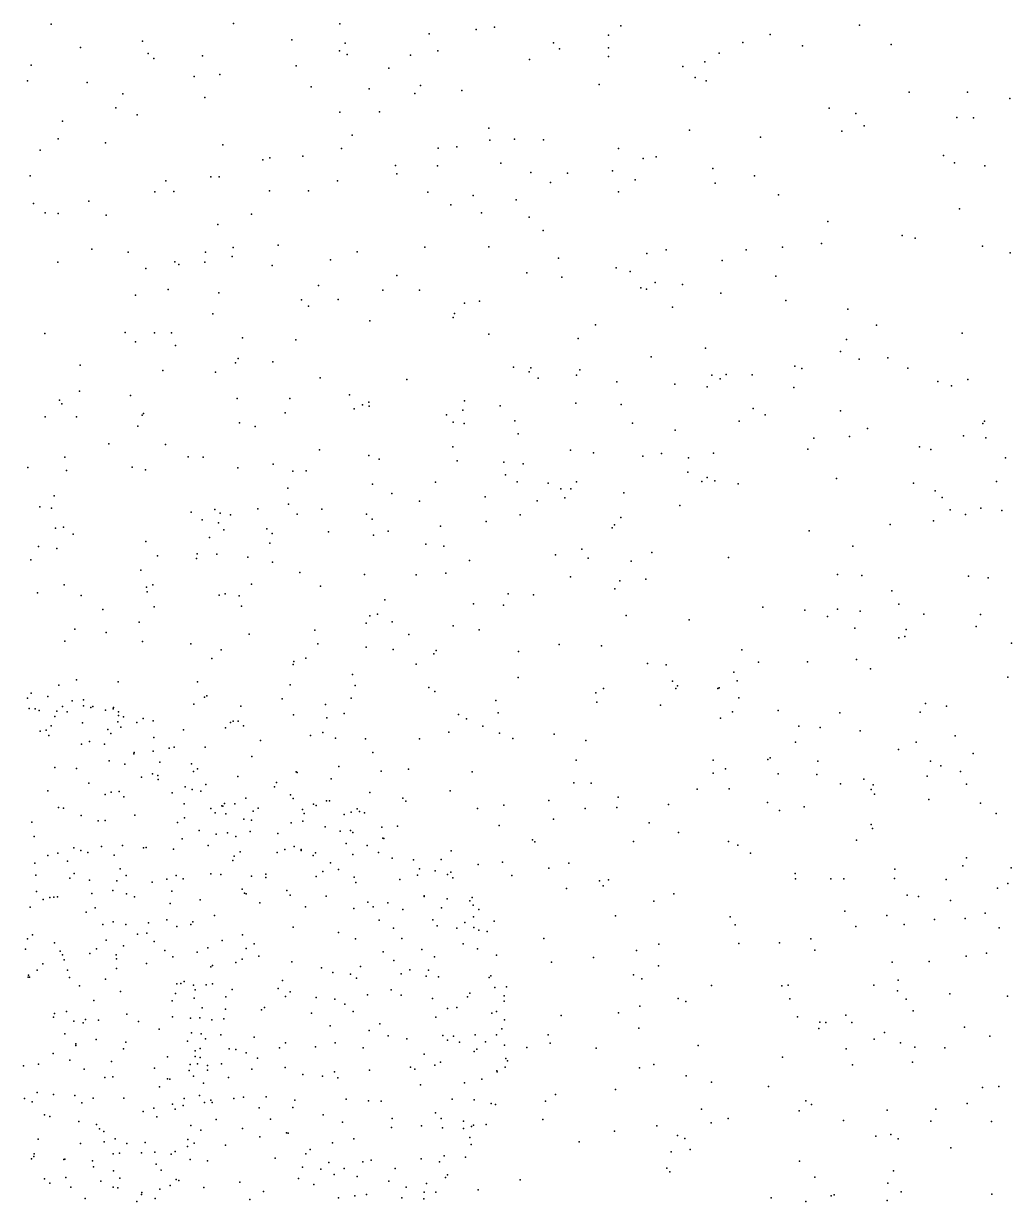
# Model space of a CAD drawing. Header units: metres. Extents: x -23.9 to 23.9, y -28.5 to 28.5.
# Drawn here: x 8.963 to 11.947, y 3.572 to 7.132 of the extents above; entities that cross this region are included whole.
import ezdxf

# ---------------------------------------------------------------- set-up
doc = ezdxf.new("R2010")
doc.units = ezdxf.units.M

msp = doc.modelspace()

# ---------------------------------------------------------------- linework, layer by layer
for p in [(9.0461, 7.13, -9.4925), (9.5969, 7.1318, 6.2598), (9.9185, 7.1312, -4.471), (10.3859, 7.1205, 22.7373), (10.7673, 7.1249, -0.5689), (11.4884, 7.1271, -14.2887), (10.1881, 7.1008, 6.7602), (10.3297, 7.1138, 18.5259), (10.7297, 7.0964, 18.5012), (11.2181, 7.0992, -6.2698), (9.1343, 7.0594, -21.9559), (9.3221, 7.0785, 13.4227), (9.7735, 7.0829, 13.9598), (9.9167, 7.0491, 3.5265), (9.9347, 7.0721, 22.1342), (10.2142, 7.0493, 8.1872), (10.564, 7.0737, 0.0796), (10.5819, 7.0553, -5.2002), (10.7296, 7.0583, 22.6581), (11.1358, 7.0742, 7.7079), (11.3163, 7.0644, -6.8577), (11.584, 7.0686, -15.4161), (9.3388, 7.0413, 2.4096), (9.3557, 7.0265, -16.7563), (9.5035, 7.0342, -21.5419), (9.9405, 7.0387, 14.4876), (10.1317, 7.036, -8.9325), (10.4908, 7.0236, 7.5607), (10.7296, 7.0323, -16.5796), (11.0211, 7.0159, 22.0487), (11.0644, 7.0423, 8.0589), (8.9856, 7.0056, -9.9588), (9.5551, 6.978, 13.1248), (9.7864, 7.0038, 2.721), (10.066, 6.9969, 13.3202), (10.9548, 7.0022, 3.8816), (8.9746, 6.9584, -4.5552), (9.1552, 6.9538, 5.2007), (9.4777, 6.9718, 13.717), (10.1617, 6.9448, 22.4575), (10.7013, 6.9473, -9.7967), (10.9921, 6.9684, -1.1278), (11.025, 6.959, -3.8924), (9.2625, 6.9193, 7.8522), (9.5099, 6.9087, 5.7657), (9.8313, 6.9409, -9.5711), (10.0069, 6.9344, 4.1267), (10.1448, 6.9204, -13.2239), (10.2872, 6.9291, 21.7728), (11.6381, 6.9246, 13.9901), (11.8143, 6.9246, -14.5702), (9.2411, 6.8769, 4.4867), (11.3966, 6.8766, 14.8863), (11.9421, 6.9052, -1.7053), (9.0806, 6.8365, -13.1066), (9.3055, 6.8564, 6.6544), (9.9179, 6.8637, -15.9051), (10.0381, 6.8653, 18.1423), (11.4773, 6.8595, -1.8096), (11.7825, 6.8483, 9.2542), (11.8321, 6.8471, 15.4299), (10.3687, 6.8158, 6.8912), (10.9743, 6.8093, -9.218), (11.4347, 6.807, 13.6542), (11.5026, 6.823, 14.5363), (9.0674, 6.783, -4.1236), (9.2101, 6.7709, 2.0358), (9.5647, 6.7653, -15.2728), (9.9549, 6.7942, 14.2234), (10.3718, 6.7794, 22.1378), (10.4454, 6.7823, 7.2882), (10.5331, 6.7802, -5.8455), (11.1888, 6.7887, 9.3541), (9.0124, 6.7489, 15.0099), (9.8062, 6.7307, 4.5084), (9.9232, 6.7545, -14.7598), (10.2148, 6.7552, -4.1474), (10.2716, 6.7596, -14.3848), (10.7602, 6.754, 18.2075), (10.8736, 6.7295, 17.8464), (11.7416, 6.7328, 3.871), (9.6855, 6.7195, 1.4115), (9.7067, 6.7263, 17.5955), (10.0863, 6.7025, 8.3522), (10.213, 6.7021, -17.272), (10.4043, 6.7095, 8.156), (10.8347, 6.7238, 9.0775), (11.0447, 6.6939, 7.9971), (11.7756, 6.7106, 13.1415), (11.8669, 6.7023, -7.2907), (8.9828, 6.6719, -7.0963), (9.3923, 6.6565, -3.2068), (9.5288, 6.6685, 15.0042), (9.5532, 6.6685, -3.8342), (9.9106, 6.6564, 17.112), (10.0907, 6.6775, 4.8512), (10.4955, 6.6817, 22.7792), (10.606, 6.6797, -12.4305), (10.7419, 6.6864, 3.819), (10.8104, 6.6595, 22.9941), (11.1712, 6.6718, 3.806), (9.3588, 6.6231, -11.5472), (9.417, 6.6247, 13.7479), (9.7055, 6.6263, 5.6881), (9.8238, 6.6268, 14.7472), (10.1844, 6.6219, -4.7739), (10.5547, 6.6516, 2.0312), (10.7599, 6.623, -8.8168), (11.0523, 6.6493, 22.2884), (8.9923, 6.5877, 3.5442), (9.1596, 6.5952, 8.3479), (10.3206, 6.6127, 1.5696), (10.4504, 6.5996, -3.7729), (11.2436, 6.6145, -15.4699), (9.0274, 6.5601, -15.1538), (9.0674, 6.5579, 13.801), (9.2126, 6.5532, 6.3554), (9.6508, 6.5554, -16.3266), (10.253, 6.5842, -13.9456), (10.346, 6.5596, -10.0558), (11.7903, 6.5723, 15.1231), (9.5497, 6.5242, 7.0991), (10.4903, 6.5465, 18.1326), (11.3923, 6.5332, -12.0966), (10.5325, 6.5064, 7.5081), (11.6169, 6.4911, -6.7123), (11.6559, 6.4828, -14.5999), (9.1689, 6.4502, 8.8664), (9.5961, 6.4549, 17.3303), (9.7314, 6.4621, -16.9644), (10.1751, 6.4564, 2.545), (10.3683, 6.4571, -2.9683), (10.9044, 6.448, -15.0237), (11.1457, 6.4478, -11.0307), (11.2554, 6.4565, -13.8114), (11.3729, 6.4673, 22.6951), (11.8594, 6.4593, -0.104), (9.0662, 6.411, -21.9676), (9.2786, 6.4413, 6.7646), (9.4201, 6.4119, 3.3423), (9.5098, 6.4108, -11.0314), (9.5121, 6.4405, -13.0692), (9.5927, 6.4283, 17.853), (9.8895, 6.4173, -9.8606), (9.97, 6.442, 3.6004), (10.5783, 6.4232, -11.9405), (10.8459, 6.4369, 17.4354), (11.0737, 6.4157, 23.1512), (11.943, 6.4385, -3.9257), (9.3319, 6.3913, 7.4319), (9.4317, 6.4039, 8.1248), (9.7139, 6.4008, -9.141), (10.4826, 6.3783, 16.966), (10.7528, 6.3938, -6.1245), (10.7953, 6.3827, -13.7711), (9.8532, 6.3398, 8.2729), (10.0908, 6.3707, 16.9135), (10.5885, 6.3652, -1.303), (10.8713, 6.3497, 3.7036), (10.9533, 6.343, -11.4475), (11.2356, 6.3681, -0.9208), (9.3008, 6.3108, -8.9156), (9.3998, 6.3277, 4.7183), (9.5529, 6.3184, 5.9198), (10.0481, 6.3259, -8.7825), (10.1593, 6.3263, -16.6068), (10.8279, 6.3331, 17.8473), (10.845, 6.3292, 8.4367), (11.0694, 6.3166, -3.9833), (9.802, 6.2966, 1.6621), (9.8234, 6.2776, 18.1563), (9.9132, 6.2977, -3.8371), (10.2945, 6.2865, 18.2626), (10.3404, 6.2929, 4.2365), (10.9227, 6.2743, -9.0894), (11.266, 6.2946, -0.4363), (11.453, 6.2685, 3.7385), (9.5348, 6.255, 14.6217), (10.009, 6.2339, 7.0768), (10.2606, 6.2431, 22.2179), (10.2649, 6.2556, 4.7777), (9.0271, 6.1948, -6.9966), (9.2696, 6.1986, -2.8956), (9.3583, 6.1974, -20.1593), (9.41, 6.1967, 14.2021), (10.6904, 6.2214, -9.867), (11.5392, 6.2206, -3.8297), (11.7979, 6.1965, -11.0442), (9.3008, 6.17, -9.49), (9.4221, 6.1588, 8.9302), (9.624, 6.1818, -11.5665), (9.785, 6.1765, -20.4676), (10.3678, 6.1927, 7.6798), (10.6379, 6.1803, 18.1089), (11.4493, 6.1773, 22.375), (10.8586, 6.1247, -8.1211), (11.023, 6.1504, 10.4215), (11.4309, 6.1407, 10.0283), (9.1336, 6.099, 14.9331), (9.6034, 6.1062, 8.2028), (9.6111, 6.1194, 17.245), (9.7157, 6.1093, 7.373), (10.4425, 6.0935, -0.9573), (10.4948, 6.0918, 9.1886), (11.2926, 6.0962, -1.8132), (11.3143, 6.0899, 9.5474), (11.4867, 6.1173, -11.7477), (11.5739, 6.1212, 13.2207), (11.6341, 6.0901, -12.5736), (9.3831, 6.0834, 6.4346), (9.5421, 6.0781, 17.7353), (9.8588, 6.0608, 7.9465), (10.1206, 6.0563, 22.5663), (10.4904, 6.079, -18.7651), (10.5176, 6.0597, 21.9792), (10.6336, 6.0694, 3.8695), (10.6434, 6.0852, 23.28), (11.0419, 6.0694, 23.2541), (11.067, 6.0579, 8.0759), (11.0855, 6.0717, 12.8884), (11.1638, 6.0705, 13.2596), (11.8156, 6.0566, 10.0694), (9.1316, 6.0208, 3.541), (10.7554, 6.0491, -10.8123), (10.9299, 6.042, -14.5928), (11.0277, 6.0337, -3.3473), (11.2894, 6.0324, -8.3109), (11.7252, 6.0501, 4.059), (11.7666, 6.0366, 12.8166), (9.0714, 5.9938, -12.016), (9.0785, 5.983, 5.0606), (9.2857, 6.0077, -13.1393), (9.6077, 5.9991, -4.1811), (9.7666, 5.9986, -12.8421), (9.9475, 6.0099, 5.1582), (10.0059, 5.9874, 13.4301), (10.2948, 5.9913, 23.0555), (10.6309, 5.9844, -11.3703), (10.7681, 5.9806, 17.2933), (9.321, 5.9481, 5.4061), (9.3253, 5.9536, -18.7755), (9.7532, 5.9557, 4.467), (9.9616, 5.9672, 3.8945), (9.9868, 5.9798, 18.1822), (10.0063, 5.9757, 2.9082), (10.2403, 5.9492, 2.4244), (10.29, 5.963, 13.7276), (10.4026, 5.9766, 9.7669), (11.1669, 5.9689, 11.6422), (11.2027, 5.9497, 12.5558), (11.431, 5.9613, -13.9263), (9.0275, 5.9429, 15.2923), (9.1229, 5.9433, -19.2295), (9.3077, 5.9156, -17.7331), (9.6153, 5.9255, 5.1976), (9.6627, 5.9139, 8.5568), (10.261, 5.927, -14.8895), (10.2942, 5.923, -12.3393), (10.4465, 5.9309, 17.0186), (10.8027, 5.9243, -5.5625), (11.1246, 5.9304, 9.2975), (11.8605, 5.9227, -11.5125), (11.8655, 5.9299, 0.3166), (10.4572, 5.8918, -13.8508), (10.9312, 5.9029, 12.1736), (11.3501, 5.8786, -18.6861), (11.4581, 5.8843, 13.5691), (11.5123, 5.9076, 22.6015), (11.802, 5.8859, -15.7602), (11.8696, 5.8802, 13.3491), (9.2203, 5.8618, 14.5938), (9.3913, 5.8599, 0.8954), (9.8565, 5.8438, 7.0874), (10.2595, 5.8523, 14.5775), (10.6153, 5.8428, -2.7965), (11.332, 5.8457, 12.0517), (11.6696, 5.8526, -6.3895), (11.7041, 5.8445, 22.9336), (9.0877, 5.8212, 4.192), (9.4602, 5.8225, 3.0385), (9.5055, 5.8215, 9.7334), (10.006, 5.8262, 17.0699), (10.0366, 5.8158, -17.7872), (10.2724, 5.8107, 8.4377), (10.4136, 5.8061, 4.5527), (10.6844, 5.8342, -17.6964), (10.8336, 5.824, 11.3329), (10.8904, 5.8322, -5.0535), (10.9713, 5.8192, 21.9904), (11.0473, 5.834, 3.76), (11.9293, 5.8194, 22.622), (8.9758, 5.7902, 4.6882), (9.0921, 5.7816, 11.989), (9.291, 5.7909, -13.8643), (9.3307, 5.7836, 13.9761), (9.6101, 5.789, 3.7438), (9.7172, 5.8008, -13.6639), (9.7763, 5.779, 17.8764), (9.8168, 5.7802, 9.8867), (10.4189, 5.7684, 10.4595), (10.4722, 5.8009, 11.9224), (10.9699, 5.7764, -3.7813), (10.0169, 5.7403, 8.8884), (10.2073, 5.7464, 18.0658), (10.4534, 5.7474, 13.2643), (10.5476, 5.7428, 17.9061), (10.6329, 5.7467, -1.9012), (11.0119, 5.7484, -18.991), (11.0279, 5.7601, -4.5894), (11.0514, 5.7495, 10.6435), (11.122, 5.7404, -9.7314), (11.4188, 5.7567, -8.9053), (11.6513, 5.7426, 14.1433), (11.9017, 5.7475, 12.6064), (9.055, 5.7045, 5.7278), (9.7609, 5.7276, 17.4342), (10.0751, 5.7113, 6.1669), (10.3569, 5.7015, -9.9657), (10.5855, 5.726, -12.8544), (10.5982, 5.6981, 17.4467), (10.6156, 5.7258, 14.6837), (10.776, 5.7135, 12.9356), (11.7168, 5.7202, -15.3313), (11.7375, 5.6993, -1.2345), (9.0114, 5.6717, 20.3151), (9.0469, 5.6676, 6.3106), (9.54, 5.663, 1.8792), (9.67, 5.6651, 13.1569), (9.7628, 5.6797, -21.3873), (9.8635, 5.6648, 4.931), (10.1588, 5.6882, 9.42), (10.5146, 5.6894, 14.354), (10.9458, 5.6753, -9.2766), (11.7618, 5.6618, 14.6416), (11.8548, 5.6674, 3.7773), (11.9186, 5.6601, 22.3069), (9.4694, 5.6556, -11.1227), (9.5018, 5.6316, -0.2071), (9.5568, 5.6527, 14.4936), (9.5874, 5.6469, -3.1365), (9.7888, 5.6492, 12.2321), (9.9988, 5.6494, -20.3803), (10.0157, 5.6344, 10.6077), (10.3598, 5.6271, 22.8575), (10.4628, 5.647, -4.0423), (10.7667, 5.6395, 4.3422), (11.7114, 5.6295, 10.3455), (11.8084, 5.6481, -5.6775), (9.0592, 5.6065, 9.4481), (9.0836, 5.6101, 12.7491), (9.1122, 5.5887, 9.8348), (9.552, 5.6228, 8.224), (9.5681, 5.602, -0.7256), (9.6972, 5.6046, -8.5072), (9.7134, 5.5908, 10.3764), (9.8835, 5.5959, -1.5108), (10.0641, 5.5976, 12.9887), (10.2222, 5.6127, 4.9304), (10.7409, 5.6075, 23.0939), (10.7479, 5.6173, -7.9135), (11.3364, 5.5986, -12.0997), (11.581, 5.6183, 11.7148), (9.332, 5.5666, -4.0248), (9.5245, 5.5782, 12.7563), (9.7065, 5.5613, -18.9687), (10.02, 5.5859, 5.7459), (10.1781, 5.5581, -13.2285), (10.2327, 5.5529, 17.55), (11.4678, 5.553, -13.6618), (9.0081, 5.5516, 15.2737), (9.063, 5.5455, 2.432), (9.3674, 5.523, 1.426), (9.4876, 5.5294, 8.6693), (9.5462, 5.5282, 11.7253), (9.6403, 5.5194, 7.7376), (10.5693, 5.526, -14.3008), (10.6497, 5.5435, 15.058), (10.8606, 5.5338, 22.2071), (11.092, 5.5181, 3.6094), (8.985, 5.5111, -17.5838), (9.4848, 5.5149, 10.1036), (9.7147, 5.5042, 6.5102), (10.3098, 5.5095, 11.6446), (10.6685, 5.5162, 10.5869), (10.7979, 5.5067, 12.4563), (9.3165, 5.4796, 17.0986), (9.797, 5.4729, 8.9266), (9.9924, 5.4665, -3.7764), (10.149, 5.4654, -8.7265), (10.2379, 5.471, -18.6996), (10.6153, 5.46, 13.9885), (10.7641, 5.4476, 11.1482), (10.8423, 5.4527, -3.4557), (11.4218, 5.4667, 14.4057), (11.495, 5.4643, -1.5949), (11.8171, 5.4614, 0.1707), (11.8764, 5.4573, -11.195), (9.0044, 5.4113, -12.5867), (9.0852, 5.436, -3.6534), (9.3338, 5.4287, 4.4204), (9.3357, 5.414, 20.2268), (9.3534, 5.4356, 20.6453), (9.6515, 5.4377, 7.2105), (9.8597, 5.4316, 5.4618), (10.7486, 5.4234, 22.7761), (11.5859, 5.4174, 12.0722), (9.1367, 5.403, -7.7919), (9.5531, 5.4046, -13.8358), (9.5712, 5.4085, 15.4901), (9.6141, 5.4027, 16.8386), (10.0538, 5.3903, -19.2854), (10.3216, 5.3787, -8.1873), (10.4269, 5.408, -1.5417), (10.5035, 5.4053, -17.7676), (11.6069, 5.3768, 3.5262), (9.2016, 5.3608, 20.9458), (9.3574, 5.369, -9.6891), (9.6215, 5.3714, 0.1556), (10.0088, 5.3416, -2.304), (10.0319, 5.3473, 8.6422), (10.4128, 5.3741, 13.045), (10.7834, 5.3428, -18.9714), (11.1962, 5.3685, -5.013), (11.3228, 5.3588, 23.2865), (11.3912, 5.34, -9.6393), (11.422, 5.3626, 13.9566), (11.4902, 5.3559, -3.5604), (11.6827, 5.3466, -18.1173), (11.8533, 5.3459, 14.8811), (9.3122, 5.3226, 15.2645), (9.9973, 5.3198, -14.994), (10.0759, 5.3235, 0.6171), (10.2608, 5.3118, 2.0899), (10.9732, 5.3297, -17.7412), (11.4736, 5.3048, -10.112), (11.8405, 5.3094, -6.4234), (9.1177, 5.3017, 10.8849), (9.2123, 5.2917, 6.0522), (9.644, 5.2861, 17.8222), (9.8424, 5.2985, 6.2239), (10.1268, 5.2853, -0.2928), (10.3395, 5.2992, 12.1039), (11.6072, 5.2753, 10.3137), (11.6247, 5.2791, 11.6197), (11.6292, 5.3006, 22.0869), (9.0869, 5.265, 8.5546), (9.3216, 5.2642, 11.3123), (9.4676, 5.257, 14.9659), (9.5592, 5.239, 5.7255), (9.8513, 5.2571, 19.8732), (9.9972, 5.2475, 15.6205), (10.079, 5.2398, -20.0116), (10.2093, 5.2369, -13.9149), (10.4581, 5.2344, -9.0386), (10.5807, 5.255, 12.3635), (10.7086, 5.2511, 4.5673), (11.1327, 5.2395, 22.4097), (11.9472, 5.2593, -14.6697), (9.5315, 5.2128, -7.9527), (9.7792, 5.2041, -21.3002), (9.8152, 5.2139, -9.1952), (10.2026, 5.2271, -10.2982), (10.8473, 5.1976, -10.6601), (11.183, 5.2023, -2.3786), (11.3307, 5.2031, -8.7334), (11.4791, 5.2103, -10.8741), (9.7768, 5.1947, 8.0792), (9.9561, 5.1651, 5.1428), (10.1489, 5.1959, 4.4465), (10.9038, 5.1935, 12.6577), (11.1084, 5.1714, 13.5539), (11.5214, 5.1822, -11.3998), (9.0688, 5.132, 15.6265), (9.1224, 5.1484, -6.4506), (9.2484, 5.1428, -21.5642), (9.4881, 5.1421, -1.4278), (9.7679, 5.1333, 3.1074), (9.9646, 5.1312, 1.2794), (10.1867, 5.1259, 17.0499), (10.4572, 5.1553, 11.3573), (10.923, 5.1449, 10.5257), (10.9381, 5.1302, 3.6853), (11.119, 5.1452, 5.5402), (11.9359, 5.1564, -1.8726), (8.9741, 5.0936, 21.8531), (8.9859, 5.1079, 22.0166), (9.0364, 5.0984, 21.9434), (9.5089, 5.0957, 19.6623), (9.5164, 5.1005, 7.496), (9.7437, 5.0911, 20.2887), (9.9528, 5.0933, -12.9562), (10.2053, 5.1132, 20.156), (10.6913, 5.1097, 13.7237), (10.715, 5.1228, 14.2343), (10.9331, 5.1227, -13.5574), (11.0604, 5.1224, 6.8509), (11.0643, 5.1246, -11.204), (11.1238, 5.0942, 6.4264), (8.9794, 5.0616, 22.2397), (8.9981, 5.0609, 21.1436), (9.0099, 5.0554, 21.7455), (9.0803, 5.068, 22.1898), (9.1097, 5.0847, 22.0976), (9.1432, 5.0877, 22.0187), (9.1436, 5.0695, 9.0003), (9.1659, 5.0649, 15.0357), (9.172, 5.0675, 21.887), (9.2101, 5.0565, 19.9039), (9.2336, 5.0613, -7.0784), (9.234, 5.0645, -13.2152), (9.4772, 5.0754, 4.4188), (9.6192, 5.0692, 3.991), (9.8747, 5.0739, 4.7457), (10.3892, 5.0863, -8.5813), (10.6943, 5.0814, 15.1607), (10.8871, 5.0723, -2.7391), (11.2428, 5.0556, 10.2188), (11.6878, 5.077, -7.8801), (11.7507, 5.0689, 13.5186), (9.0572, 5.0373, 22.2838), (9.0627, 5.0541, 16.8783), (9.0941, 5.0521, 21.7645), (9.1405, 5.0191, 21.6934), (9.2478, 5.0219, 22.1865), (9.249, 5.0405, 22.1027), (9.2492, 5.0519, 22.0072), (9.265, 5.0363, 17.865), (9.3053, 5.0192, 21.9229), (9.3238, 5.0316, -2.0403), (9.354, 5.0247, 16.0229), (9.5877, 5.0197, 7.8233), (9.5956, 5.0235, -14.2334), (9.6109, 5.0237, 2.0082), (9.7778, 5.0426, 16.0305), (9.8786, 5.0335, 6.5442), (9.9314, 5.0472, 8.9199), (10.2769, 5.0438, 3.7449), (10.3012, 5.0304, 10.7912), (10.396, 5.0487, 15.3387), (11.0678, 5.0323, 22.9347), (11.1044, 5.0519, -18.5684), (11.4287, 5.0487, 11.3741), (11.6712, 5.0504, 12.5409), (9.0127, 4.9939, 6.3655), (9.0304, 4.9969, 21.6359), (9.0463, 5.01, -14.0415), (9.2174, 4.9983, 22.2747), (9.2266, 4.9867, 21.7002), (9.2565, 5.0057, 21.7767), (9.4463, 4.9977, -17.7156), (9.5732, 5.0036, 11.6486), (9.6269, 5.0097, 13.1771), (9.8664, 4.9893, 11.9322), (10.2471, 4.9905, -9.5399), (10.3501, 5.0081, 11.747), (10.4005, 4.9871, -19.206), (10.5657, 4.9841, 13.3264), (11.3049, 5.0082, 10.7838), (11.3698, 5.0045, 14.3716), (11.4901, 4.994, 13.8449), (9.0386, 4.9807, 22.3797), (9.1378, 4.9543, 22.3952), (9.1614, 4.9621, 21.6239), (9.2071, 4.9539, 12.8998), (9.3562, 4.9748, 21.8611), (9.6781, 4.9656, 7.1424), (9.8298, 4.9801, -1.7686), (9.9046, 4.9719, -17.8469), (9.9952, 4.9703, 16.7334), (10.1585, 4.97, 15.7521), (10.4406, 4.9712, -12.9442), (10.6613, 4.9657, 11.0263), (11.2948, 4.9599, 12.5811), (11.6597, 4.9602, 8.02), (11.7767, 4.9793, -12.9774), (9.2954, 4.9252, 21.6554), (9.2965, 4.9285, 22.3331), (9.3545, 4.9331, 22.2471), (9.4023, 4.9423, 22.1348), (9.4181, 4.9454, 21.9557), (9.511, 4.9449, -19.7515), (9.652, 4.9167, 16.5941), (10.0175, 4.9288, 19.2948), (11.2179, 4.9128, -9.4855), (11.6056, 4.9382, -4.5199), (11.8316, 4.9256, -7.3775), (9.0568, 4.884, 21.4981), (9.1226, 4.881, 22.4895), (9.2215, 4.904, 21.5788), (9.2688, 4.8939, 20.9905), (9.3745, 4.9, 21.705), (9.4699, 4.8947, 8.895), (9.4878, 4.8796, 21.9411), (9.9153, 4.887, 12.2687), (10.1255, 4.8785, 13.1082), (10.6318, 4.9055, 3.9666), (11.0463, 4.906, 19.6647), (11.0834, 4.8797, 12.9613), (11.2113, 4.9082, 19.3326), (11.3621, 4.9026, 23.2764), (11.7024, 4.9024, 3.608), (11.7339, 4.8884, 12.8476), (9.3191, 4.8545, 21.5886), (9.3523, 4.8641, 11.3502), (9.3681, 4.8597, 2.6054), (9.3692, 4.8478, 22.3621), (9.4765, 4.8719, 21.834), (9.6103, 4.8562, 10.2932), (9.7861, 4.8704, 5.2475), (9.7897, 4.8689, 12.6124), (9.8917, 4.8496, 17.902), (10.0435, 4.8721, 6.9294), (10.3177, 4.8702, 8.5369), (11.0458, 4.8661, 5.1387), (11.2427, 4.865, -14.2364), (11.3597, 4.8622, -2.9276), (11.5017, 4.8488, -6.359), (11.6921, 4.8579, -8.3369), (11.7929, 4.8715, 14.8072), (9.0357, 4.8128, 1.2577), (9.1595, 4.8361, 21.4826), (9.2269, 4.8089, 22.5019), (9.2511, 4.8112, 21.5044), (9.4118, 4.8067, 4.0771), (9.4507, 4.8248, 22.2974), (9.4722, 4.8168, 21.6813), (9.4985, 4.8124, 13.6839), (9.5134, 4.8321, 22.1219), (9.7206, 4.8254, 14.1647), (9.7264, 4.8383, -12.5741), (10.0086, 4.8077, 3.5429), (10.2512, 4.8132, -8.1014), (10.6247, 4.837, -19.9121), (10.677, 4.8364, -0.8691), (10.9981, 4.8178, -8.6667), (11.0943, 4.8191, 5.9992), (11.4309, 4.8338, 11.6972), (11.5236, 4.8168, 22.2082), (11.5294, 4.8308, 13.2148), (11.8111, 4.8333, 23.3476), (9.2094, 4.8025, 10.9702), (9.2653, 4.7955, -15.3873), (9.4474, 4.7736, 21.5981), (9.5699, 4.7749, 21.986), (9.6008, 4.7741, 21.6813), (9.634, 4.7905, 21.5102), (9.7693, 4.8013, 21.5246), (9.7773, 4.7895, 21.6529), (9.8384, 4.7729, 21.3735), (9.8783, 4.7834, 21.6056), (9.8871, 4.7826, 21.4764), (10.1084, 4.7911, 8.0951), (10.1172, 4.7823, 6.4189), (10.5496, 4.7836, 19.8796), (10.7592, 4.7937, 14.5875), (10.9107, 4.7717, 12.1959), (11.2105, 4.7777, 8.0321), (11.5338, 4.8031, 19.8924), (11.6974, 4.7866, 19.4556), (11.8533, 4.7758, 5.4905), (9.0681, 4.763, 22.5829), (9.0837, 4.7603, -18.2808), (9.1363, 4.7387, 21.405), (9.2988, 4.7396, 22.5173), (9.5288, 4.7601, 21.62), (9.5414, 4.7469, 17.9544), (9.5612, 4.7683, 21.442), (9.5645, 4.7668, 22.0838), (9.5734, 4.7438, 21.3273), (9.6559, 4.7512, 4.7354), (9.6711, 4.7608, 21.331), (9.8051, 4.7572, -7.5263), (9.8105, 4.7442, 21.2828), (9.847, 4.7692, 21.715), (9.9309, 4.7413, 10.5882), (9.9522, 4.7487, 21.6995), (9.9704, 4.7585, 0.6416), (9.9775, 4.751, 21.4614), (9.9927, 4.7463, 21.6131), (10.3344, 4.7601, -20.7675), (10.414, 4.7696, 19.4655), (10.6598, 4.7594, 5.3391), (10.7546, 4.7626, 3.6172), (11.246, 4.7534, 22.494), (11.3213, 4.7645, -12.9918), (11.9011, 4.7449, 3.8368), (8.9878, 4.7181, 5.2474), (9.1879, 4.7222, 9.1319), (9.2093, 4.7233, 22.5702), (9.4274, 4.7179, 22.4334), (9.4488, 4.732, 21.4633), (9.6277, 4.7274, 21.829), (9.6512, 4.7246, 21.9563), (9.7709, 4.7163, 21.2091), (9.8065, 4.7216, 21.8559), (9.874, 4.7048, 21.2141), (10.0449, 4.7037, 21.7276), (10.0924, 4.7068, 21.5455), (10.3996, 4.7087, -10.2772), (10.5632, 4.7275, -7.5812), (10.8522, 4.7161, 19.242), (11.5234, 4.7111, 10.4642), (11.5276, 4.6995, 14.2016), (8.9945, 4.6753, 13.7749), (9.4417, 4.6682, 21.2652), (9.4931, 4.6934, 22.3619), (9.544, 4.6825, 22.2947), (9.5789, 4.6859, 22.2058), (9.6042, 4.6748, -2.3686), (9.6472, 4.69, 21.1854), (9.7313, 4.6844, 21.9346), (9.9188, 4.6913, 21.8677), (9.9508, 4.6937, 13.3774), (9.9573, 4.6869, 8.4647), (10.0484, 4.6699, 21.2749), (10.0506, 4.6686, 5.8908), (10.4998, 4.6652, 6.7582), (10.9418, 4.687, 19.9996), (11.4796, 4.6645, 6.5927), (9.1142, 4.6407, 10.4546), (9.1353, 4.6325, 22.6861), (9.198, 4.6452, 19.868), (9.2618, 4.6481, 4.9821), (9.3253, 4.6408, 21.3654), (9.3326, 4.642, 22.5406), (9.4155, 4.6364, 22.4834), (9.5201, 4.6484, 21.1788), (9.6169, 4.629, -8.3109), (9.7518, 4.6355, 21.0893), (9.7801, 4.6447, -18.304), (9.8015, 4.6357, -9.3409), (9.8016, 4.6325, 9.982), (9.9376, 4.6539, 21.1705), (10.0003, 4.6476, 13.7159), (10.2542, 4.6315, 15.6177), (10.5069, 4.6594, -12.5537), (10.8051, 4.6597, 8.0118), (11.0925, 4.6602, 11.9141), (11.121, 4.6493, -7.5712), (8.9971, 4.5944, -13.4084), (9.0363, 4.6176, 22.7349), (9.0663, 4.6243, -9.4041), (9.095, 4.6005, 21.343), (9.1564, 4.6269, 12.6465), (9.236, 4.6188, 14.6197), (9.595, 4.6025, 22.2508), (9.5984, 4.6156, 3.6651), (9.7291, 4.6266, 22.013), (9.8372, 4.6181, 21.0827), (9.8445, 4.6254, 1.7908), (9.8899, 4.596, 22.0124), (9.9575, 4.621, 21.9451), (10.0349, 4.6264, 21.8912), (10.0762, 4.6093, 21.2027), (10.1407, 4.6047, 5.1016), (10.2239, 4.6055, 21.521), (10.4097, 4.5977, 14.3784), (10.6104, 4.5947, 8.3641), (11.1586, 4.6244, -10.1807), (11.8117, 4.6106, 19.7859), (8.9999, 4.5582, 22.9084), (9.1157, 4.5635, 0.8595), (9.2545, 4.5775, 11.9126), (9.2725, 4.5574, 22.6264), (9.4238, 4.557, 21.1202), (9.5284, 4.5628, 22.3882), (9.5588, 4.56, 21.0491), (9.6946, 4.5614, 22.1151), (9.8668, 4.5697, 7.5136), (9.9143, 4.5752, 9.2312), (10.1527, 4.5586, 21.8679), (10.1587, 4.5771, 21.2446), (10.2058, 4.5715, 21.3153), (10.2434, 4.5606, 21.7024), (10.2537, 4.5672, 21.6184), (10.3357, 4.5907, 15.0412), (10.4376, 4.5568, -13.5638), (10.5499, 4.5792, 6.3543), (11.2941, 4.5631, 11.3192), (11.5946, 4.5766, 22.4374), (11.8008, 4.5866, -14.2071), (11.9463, 4.5803, 14.8925), (9.1019, 4.5491, 22.8285), (9.1618, 4.5431, 21.3219), (9.2447, 4.5411, 21.2968), (9.3515, 4.5376, 22.5625), (9.3952, 4.5459, 4.4085), (9.4448, 4.5475, 22.4938), (9.6515, 4.5554, 21.023), (9.6944, 4.5516, 0.9899), (9.8469, 4.5538, 21.0238), (9.9611, 4.5523, 22.0219), (9.9668, 4.5363, 21.0493), (10.0995, 4.5452, 21.9344), (10.2595, 4.5499, 21.4195), (10.7031, 4.5413, 11.3591), (10.7142, 4.5257, 5.9402), (10.7299, 4.544, -20.264), (11.2949, 4.5472, -12.5364), (11.4018, 4.5473, 3.3557), (11.4404, 4.5468, 22.7974), (11.5944, 4.5484, -5.3506), (11.7502, 4.5455, 19.1629), (11.9365, 4.5332, 22.8811), (9.0014, 4.5085, 22.9793), (9.0215, 4.4852, 2.7056), (9.0423, 4.4909, 20.8499), (9.0541, 4.4921, 14.2625), (9.0648, 4.4933, 21.3107), (9.169, 4.5027, 22.8499), (9.2326, 4.5115, 22.7349), (9.2738, 4.5021, 20.5419), (9.2978, 4.4925, 21.1817), (9.4107, 4.5102, 1.5651), (9.6227, 4.5155, 14.7912), (9.6297, 4.5037, 22.2265), (9.6349, 4.5018, 9.6642), (9.7579, 4.5119, 2.7638), (9.768, 4.4983, 22.1073), (9.8773, 4.4948, 22.0938), (10.1729, 4.4935, 21.168), (10.1734, 4.496, 10.2413), (10.2429, 4.4872, 21.8252), (10.3176, 4.4912, 21.5363), (10.6025, 4.5183, -8.9279), (10.9273, 4.502, -19.246), (11.6323, 4.4974, 4.8816), (11.6663, 4.4935, 7.8984), (11.9049, 4.5194, 14.4788), (8.9828, 4.4613, 23.0578), (9.1791, 4.4594, 22.9242), (9.4057, 4.4728, 21.0621), (9.4961, 4.4838, 10.0533), (9.6767, 4.4744, 20.9627), (9.8141, 4.4625, 20.9553), (9.9605, 4.4576, 20.9904), (10.0031, 4.4768, 22.0589), (10.0187, 4.4622, 17.6265), (10.0635, 4.4748, 21.0518), (10.1088, 4.4546, 22.0107), (10.2256, 4.4591, 8.1151), (10.3107, 4.4805, 21.644), (10.3214, 4.4678, 21.4497), (10.3382, 4.4548, 19.3502), (10.8669, 4.48, -2.6388), (11.4436, 4.4499, -11.2839), (11.7632, 4.4821, 21.7448), (9.1516, 4.4468, 21.3024), (9.2338, 4.4174, 21.1898), (9.3401, 4.4146, 22.6879), (9.3958, 4.4229, 22.5585), (9.4739, 4.4169, 20.9828), (9.5398, 4.4368, 22.3983), (10.0373, 4.4225, 15.8904), (10.1995, 4.4236, 21.1248), (10.2962, 4.4155, 21.2592), (10.3222, 4.432, 21.7299), (10.384, 4.419, 20.3345), (10.7509, 4.4349, 3.4292), (11.0971, 4.4325, -13.3512), (11.5707, 4.4367, -6.145), (11.7152, 4.4244, 4.5472), (11.8077, 4.4274, 6.2717), (11.8675, 4.443, -13.1677), (9.2017, 4.4092, 15.9382), (9.2717, 4.4097, 22.8887), (9.3067, 4.3797, 21.0579), (9.3349, 4.383, 22.7988), (9.4256, 4.4028, 16.7951), (9.468, 4.4096, 22.4936), (9.7767, 4.4014, 4.8008), (9.914, 4.3853, 20.9296), (10.0803, 4.3982, 17.1663), (10.2118, 4.4051, 21.9537), (10.2716, 4.3978, 21.8764), (10.3227, 4.3998, -2.6799), (10.3384, 4.3921, 21.3383), (10.3629, 4.3876, 21.664), (11.1127, 4.4086, -2.2512), (11.4768, 4.4034, -2.9207), (11.623, 4.4097, 20.1316), (11.91, 4.3993, -5.7689), (8.974, 4.366, 21.2824), (8.9898, 4.3779, 8.9703), (9.0557, 4.3538, 23.1181), (9.2124, 4.3622, 21.1062), (9.2644, 4.3449, -1.0433), (9.3576, 4.358, 19.495), (9.5624, 4.3609, 8.8173), (9.6243, 4.3778, 22.279), (9.6595, 4.3504, 17.7229), (9.9653, 4.3659, 22.1384), (10.1057, 4.3667, 21.0176), (10.2908, 4.3511, 21.2038), (10.534, 4.367, -0.2432), (10.8823, 4.3494, 6.7377), (11.1233, 4.3517, 5.1046), (11.2466, 4.3537, 7.8409), (11.341, 4.3655, 9.1712), (8.9684, 4.3342, 23.1646), (9.0729, 4.3287, 21.2548), (9.08, 4.3171, 21.1689), (9.1633, 4.3219, 23.0856), (9.1826, 4.3358, 10.1966), (9.2419, 4.3176, 20.9038), (9.3891, 4.3305, 22.7542), (9.414, 4.3115, 22.6745), (9.4869, 4.3261, 22.4784), (9.5197, 4.3385, -7.2682), (9.635, 4.3365, 0.5171), (9.6737, 4.3136, 22.2364), (10.049, 4.327, 22.1196), (10.1657, 4.3337, 22.034), (10.2045, 4.3112, 0.4849), (10.3338, 4.3353, 21.8105), (10.3916, 4.3167, 21.4452), (10.6841, 4.3095, 5.2817), (10.8145, 4.3307, -12.9695), (11.3536, 4.3318, 6.8019), (11.8107, 4.3134, 22.2439), (11.872, 4.323, 4.2466), (9.0212, 4.2904, 21.0626), (9.0852, 4.3025, 20.9725), (9.2432, 4.3055, 9.5233), (9.2435, 4.2764, 20.7863), (9.3337, 4.2918, 20.8156), (9.5279, 4.2811, 22.392), (9.5334, 4.2855, 3.8256), (9.6038, 4.2948, 22.2878), (9.6235, 4.3046, 20.8729), (9.7736, 4.2961, 22.2039), (9.8631, 4.2787, 22.1998), (9.9808, 4.2823, 20.9167), (10.0817, 4.3007, -0.6845), (10.1292, 4.2721, 20.9949), (10.5579, 4.2952, -14.0426), (10.881, 4.2842, -11.8046), (11.5869, 4.2951, 8.8609), (11.6985, 4.2969, 3.5687), (8.9764, 4.2502, 23.2181), (8.9778, 4.256, -20.9973), (8.981, 4.25, 9.2912), (9.0034, 4.2707, 20.9509), (9.0957, 4.2713, 20.8471), (9.101, 4.2495, 23.1693), (9.2099, 4.2438, 23.1032), (9.4476, 4.2366, -12.7189), (9.7454, 4.2404, 20.8545), (9.8966, 4.2644, 20.8804), (9.9507, 4.2592, 15.0866), (9.9681, 4.2473, 19.2581), (10.1038, 4.2606, 15.5026), (10.179, 4.2527, 22.0565), (10.186, 4.2712, -15.6029), (10.2165, 4.2506, 21.0555), (10.3695, 4.2494, 21.7937), (10.3746, 4.2542, -12.195), (10.8051, 4.2576, -15.4413), (10.8304, 4.2455, -21.6554), (11.6053, 4.2414, 10.5542), (9.1319, 4.2237, 20.7279), (9.2555, 4.2071, 20.6777), (9.4214, 4.2006, 2.8944), (9.4252, 4.2299, 22.8176), (9.4375, 4.2313, -0.474), (9.4763, 4.2256, 20.7518), (9.4806, 4.2117, 22.4773), (9.514, 4.2269, 4.4581), (9.5331, 4.2302, -7.96), (9.593, 4.2131, 20.7991), (9.7321, 4.216, 22.2298), (9.768, 4.2057, 3.4637), (10.0734, 4.2115, -14.6675), (10.3106, 4.2015, 21.9134), (10.3865, 4.2189, 10.4061), (10.4218, 4.2213, 21.578), (11.0413, 4.2246, -21.1561), (11.2534, 4.224, 3.4337), (11.2722, 4.2259, 8.2302), (11.5316, 4.2254, 6.4839), (11.603, 4.2087, 7.5173), (9.1745, 4.1796, -6.7659), (9.4118, 4.1789, 22.9014), (9.4781, 4.187, 22.6334), (9.5742, 4.1905, 17.3966), (9.754, 4.1915, 8.2344), (9.8469, 4.1881, 20.865), (9.9035, 4.1834, -2.2082), (9.9328, 4.1681, -8.9789), (10.0013, 4.1964, 22.1718), (10.1038, 4.1959, 2.0391), (10.1977, 4.1855, -8.3623), (10.3043, 4.191, 3.0845), (10.4142, 4.1941, 21.6721), (10.4144, 4.1771, 21.3932), (10.94, 4.1855, 18.9579), (10.9638, 4.1769, 20.1778), (11.2777, 4.1847, -8.5957), (11.6295, 4.1835, -13.4847), (11.7612, 4.1998, -15.4238), (11.9349, 4.193, 19.7169), (9.0527, 4.1293, 17.8273), (9.0562, 4.1406, 20.6556), (9.0924, 4.1459, 23.2152), (9.2746, 4.1384, 20.5909), (9.413, 4.1303, 20.5998), (9.5026, 4.1574, 22.3909), (9.5729, 4.1531, 20.7075), (9.6818, 4.1517, 20.8032), (9.6906, 4.1581, 9.2455), (9.8328, 4.1412, 22.2227), (9.9586, 4.1465, 20.8881), (10.2081, 4.1293, 22.0517), (10.2438, 4.1558, 21.0688), (10.2721, 4.1584, 21.9774), (10.3774, 4.1412, 21.8083), (10.3918, 4.1464, 21.3153), (10.5868, 4.134, 19.5191), (10.7596, 4.1419, 11.3321), (10.8243, 4.1622, -15.9411), (11.3011, 4.1305, 20.2384), (11.4466, 4.1349, 9.8997), (11.6499, 4.1479, 21.7468), (9.1147, 4.1167, 1.1284), (9.1425, 4.1117, -9.3781), (9.1496, 4.1219, 20.5927), (9.1892, 4.1203, 23.17), (9.3096, 4.1161, 23.0801), (9.4672, 4.1262, 22.808), (9.4954, 4.1272, 22.547), (9.5313, 4.1209, 20.6389), (9.5674, 4.124, 22.266), (9.8893, 4.1031, 20.8592), (10.0391, 4.1092, 20.9121), (10.4073, 4.0939, 21.7279), (10.4153, 4.1216, 11.0426), (10.821, 4.0964, -14.3903), (11.3654, 4.0948, -14.2545), (11.3685, 4.114, -5.0073), (11.3869, 4.113, 10.2417), (11.4647, 4.1126, 7.1958), (11.8051, 4.0989, 20.6258), (9.0869, 4.0789, 6.6559), (9.1818, 4.062, 20.5426), (9.3725, 4.0933, 23.005), (9.4702, 4.0821, -21.3062), (9.4994, 4.0793, 22.7121), (9.5126, 4.0638, 22.6119), (9.5587, 4.0761, 20.2123), (9.6597, 4.0684, 22.2322), (10.0065, 4.0885, 7.6264), (10.0645, 4.0725, 22.1513), (10.1205, 4.0632, 8.0532), (10.2296, 4.0741, 20.211), (10.2438, 4.0598, 21.0695), (10.2616, 4.072, 21.9946), (10.3269, 4.0758, 21.179), (10.3914, 4.0755, 9.4956), (10.5476, 4.0759, -18.319), (11.5329, 4.0631, 10.8882), (11.564, 4.0828, 9.1993), (11.8821, 4.0718, 19.3234), (9.1204, 4.044, 16.7585), (9.1209, 4.049, 23.2251), (9.265, 4.0338, 20.5107), (9.2717, 4.0538, 15.9372), (9.4574, 4.0567, -2.3395), (9.4813, 4.0278, 22.8119), (9.4962, 4.0345, 22.2989), (9.5835, 4.0335, 20.5912), (9.6035, 4.0311, -18.786), (9.7361, 4.0364, 20.7309), (9.7538, 4.0513, 15.3884), (9.8444, 4.0393, 22.2168), (9.9041, 4.0514, -15.2347), (9.9883, 4.0364, 20.8937), (10.2798, 4.0537, 6.9344), (10.3239, 4.0253, -16.1519), (10.3318, 4.0322, 21.8855), (10.3586, 4.055, 19.8926), (10.4154, 4.0449, 21.4006), (10.4833, 4.0376, -19.6134), (10.5539, 4.0508, -7.621), (10.693, 4.0357, 3.1378), (11.0009, 4.044, -19.0076), (11.4483, 4.0333, 3.643), (11.612, 4.052, -2.2146), (11.6551, 4.0382, -8.3692), (11.7462, 4.0365, 8.6012), (9.008, 3.9875, 16.2096), (9.0523, 4.0196, 20.5532), (9.1025, 3.9988, 10.5784), (9.2286, 3.9949, 23.1634), (9.3972, 4.0091, 22.9873), (9.4811, 4.0103, 10.7546), (9.4886, 3.9886, -13.5479), (9.4957, 4.0071, 22.4328), (9.5607, 3.9877, 22.2344), (9.6353, 4.0211, 4.0837), (9.6695, 4.0051, -8.6175), (10.1732, 4.0174, 4.7378), (10.222, 3.9932, 22.0234), (10.4195, 4.0038, 21.604), (10.4251, 3.9977, -1.5652), (11.2558, 4.0078, -13.1865), (11.6478, 3.9929, 4.8609), (8.9626, 3.9826, -0.218), (9.146, 3.9716, -18.283), (9.3578, 3.9751, 17.1603), (9.4628, 3.9675, 22.8844), (9.4658, 3.9862, 8.4938), (9.518, 3.9828, 22.6451), (9.5181, 3.9694, 22.5542), (9.6526, 3.9723, 20.595), (9.753, 3.9771, -14.4088), (9.8061, 3.9562, 20.7446), (9.9023, 3.9643, 22.1999), (10.0073, 3.969, 22.163), (10.1318, 3.9777, 20.9899), (10.1446, 3.9724, -12.4933), (10.2047, 3.9839, 21.0415), (10.3922, 3.9672, 21.7291), (10.3932, 3.9642, 21.3556), (10.418, 3.9783, 21.4896), (10.8238, 3.9762, -1.2424), (10.867, 3.9857, -1.959), (10.9641, 3.9514, -9.4386), (11.4668, 3.9848, 4.4104), (9.2083, 3.9465, -15.2956), (9.2326, 3.9493, 9.0332), (9.3729, 3.9183, 23.0246), (9.3976, 3.9427, 20.4663), (9.4049, 3.942, 10.4008), (9.4765, 3.9508, 22.3581), (9.5064, 3.9293, 22.7445), (9.5818, 3.9472, 19.859), (9.8657, 3.9507, 20.8172), (9.9119, 3.9461, -15.8042), (10.1615, 3.9251, 22.0539), (10.295, 3.9308, 21.1739), (10.347, 3.9423, 21.8356), (11.041, 3.9328, -11.0713), (11.213, 3.9199, -7.893), (11.8598, 3.9167, -9.7339), (11.9096, 3.9197, 21.3353), (8.9654, 3.883, 20.5197), (9.0041, 3.9014, 3.3908), (9.0531, 3.8956, 9.8651), (9.1172, 3.8927, -18.8137), (9.1725, 3.8847, 7.385), (9.2659, 3.8839, 20.4346), (9.4482, 3.8836, 22.3011), (9.4943, 3.8926, 22.4343), (9.5983, 3.8832, -9.6346), (9.6267, 3.8875, 1.1608), (9.6951, 3.8882, 20.5851), (9.9375, 3.8818, -0.1304), (10.2576, 3.8811, 21.9309), (10.5693, 3.8953, -14.9636), (10.7506, 3.9108, 19.8563), (8.9883, 3.8731, -1.5707), (9.1386, 3.87, 23.2181), (9.3562, 3.8537, 15.5591), (9.4124, 3.8666, 22.957), (9.4208, 3.851, 22.1993), (9.4451, 3.8618, 0.2492), (9.5094, 3.8716, 22.6607), (9.5281, 3.8785, 22.2212), (9.5323, 3.8714, 20.4799), (9.674, 3.8551, 3.7902), (9.7764, 3.8565, 22.1798), (9.782, 3.8783, 20.6648), (10.0049, 3.8766, 3.1419), (10.043, 3.8753, 20.9638), (10.3241, 3.8791, 21.2525), (10.3756, 3.868, 21.663), (10.3888, 3.8649, 21.5414), (10.5398, 3.8757, 10.6714), (11.0106, 3.8507, 7.2115), (11.3063, 3.8463, 8.0935), (11.326, 3.8764, 5.2261), (11.3434, 3.865, 10.5026), (11.5713, 3.8482, -4.5094), (11.7186, 3.851, 7.1793), (11.8137, 3.8687, 19.6845), (9.0254, 3.8339, 23.2552), (9.0421, 3.8286, 20.4631), (9.1295, 3.8143, 20.4269), (9.324, 3.8437, 23.074), (9.3651, 3.8283, -6.5175), (9.5445, 3.8199, 22.1374), (9.7084, 3.8205, 1.7179), (9.8679, 3.8345, 22.1611), (9.9258, 3.8114, 20.8466), (10.0758, 3.823, 22.0716), (10.2074, 3.8403, 21.1065), (10.2245, 3.8227, -10.0303), (10.2917, 3.8148, 21.8433), (10.5317, 3.8196, 10.3333), (11.0398, 3.8103, -21.6728), (11.0913, 3.8225, -8.3541), (11.44, 3.8167, -5.6116), (11.7036, 3.8151, 6.8114), (11.8871, 3.8136, 20.2873), (9.1833, 3.8044, 23.1777), (9.1917, 3.7917, -14.6765), (9.2049, 3.7838, 11.2583), (9.4675, 3.8022, 20.4324), (9.4983, 3.7879, 22.5744), (9.6244, 3.7929, 20.4987), (9.7565, 3.78, 7.7422), (9.7622, 3.779, 20.5989), (10.074, 3.7958, 21.0227), (10.1647, 3.8008, 21.9949), (10.2282, 3.7947, 21.9147), (10.2913, 3.7923, 21.2686), (10.316, 3.7989, 21.7629), (10.322, 3.8033, 10.0361), (10.3603, 3.8044, 21.5986), (10.7481, 3.785, -9.8186), (10.8758, 3.8007, -11.5082), (11.5833, 3.7748, 19.93), (9.0063, 3.7601, 3.0275), (9.1344, 3.7472, 21.8467), (9.2065, 3.752, 21.9857), (9.2397, 3.7614, 20.4052), (9.2748, 3.747, 22.0624), (9.3303, 3.7508, 22.1721), (9.4576, 3.7379, 7.0869), (9.4589, 3.7592, 22.4111), (9.4783, 3.7488, 22.692), (9.5724, 3.7428, 22.0959), (9.6761, 3.7676, -1.7659), (9.896, 3.7495, 7.0771), (9.9609, 3.762, 20.9076), (10.3109, 3.7654, -13.9992), (10.3154, 3.7442, 21.4488), (10.6412, 3.7526, 6.9629), (10.9379, 3.7715, 19.206), (10.9605, 3.7625, 3.4735), (11.5374, 3.77, 19.1662), (11.6052, 3.7619, 10.0327), (8.9941, 3.7082, 23.2282), (8.995, 3.7162, 21.8128), (9.2331, 3.7158, 21.8585), (9.2522, 3.7184, 23.0922), (9.3192, 3.719, 23.0248), (9.3592, 3.7208, 22.0292), (9.4088, 3.7151, 22.3251), (9.4206, 3.7229, 22.8656), (9.7232, 3.7031, 20.5546), (9.8154, 3.7162, 10.9667), (9.8287, 3.7297, 10.5533), (10.233, 3.7102, 21.8085), (10.2976, 3.7065, 21.5733), (10.9194, 3.7223, 5.0917), (10.9766, 3.7291, -15.1079), (11.7639, 3.7339, 21.7608), (8.9862, 3.7013, 4.5834), (9.0841, 3.6994, 21.994), (9.0871, 3.6997, 20.4265), (9.1704, 3.6949, 22.0468), (9.1736, 3.6771, 20.4031), (9.3635, 3.6848, 21.9218), (9.3783, 3.667, 22.9122), (9.4661, 3.6995, 22.5638), (9.5185, 3.6949, 8.0892), (9.805, 3.6757, 22.0696), (9.8611, 3.6695, -17.901), (9.8844, 3.6902, 20.7433), (9.9317, 3.6719, 20.8349), (9.9879, 3.6918, 22.0278), (10.0123, 3.6975, 21.0446), (10.0857, 3.6714, -20.0487), (10.1643, 3.7014, 21.185), (10.2192, 3.692, 21.2703), (10.906, 3.6724, 19.5675), (11.3064, 3.6937, -9.9434), (9.0256, 3.6404, 23.1858), (9.0903, 3.6443, 8.4381), (9.1957, 3.6334, 15.2835), (9.234, 3.6644, 15.8889), (9.2532, 3.6427, 22.1593), (9.4239, 3.6386, 20.405), (9.4317, 3.6353, 22.7013), (9.7929, 3.6421, 20.6129), (9.9014, 3.6542, 22.0384), (9.9709, 3.6473, 20.9501), (10.0658, 3.6331, 21.1622), (10.2373, 3.6451, 21.406), (10.2432, 3.6529, 21.6877), (10.4628, 3.6376, 3.1279), (10.9152, 3.6618, 10.5169), (11.353, 3.6456, 3.4751), (11.5905, 3.6647, 4.0786), (9.0418, 3.6274, 21.7319), (9.1056, 3.6154, 23.1352), (9.2338, 3.6153, 23.0447), (9.2479, 3.6133, 20.3966), (9.3198, 3.5998, 22.2811), (9.3745, 3.6097, 9.4742), (9.4056, 3.6203, 22.4357), (9.5069, 3.6143, 4.3303), (9.6164, 3.6306, 20.4763), (9.6874, 3.6023, 20.5299), (9.8396, 3.6232, -21.4498), (10.1181, 3.6152, 21.2411), (10.1727, 3.6006, 21.365), (10.1804, 3.627, 21.7631), (10.2078, 3.6006, 21.5081), (10.3364, 3.6078, -21.8893), (11.5735, 3.6272, -16.1601), (11.6145, 3.6018, -13.8355), (9.1487, 3.5816, 20.4114), (9.3048, 3.5723, 21.7895), (9.3185, 3.5928, -10.0059), (9.3598, 3.5814, 20.4044), (9.6466, 3.5785, 11.2682), (9.9143, 3.5832, 20.8112), (9.9637, 3.589, 21.9271), (9.9984, 3.5935, 21.0807), (10.1058, 3.5832, 21.7877), (10.1719, 3.5803, 21.6229), (11.2212, 3.5837, 4.1322), (11.3261, 3.5723, -12.8413), (11.4029, 3.5895, 5.4415), (11.412, 3.5927, 19.4767), (11.5718, 3.5751, 9.217), (11.8884, 3.5944, -12.0658)]:
    msp.add_point(p)

doc.saveas('drawing.dxf')
